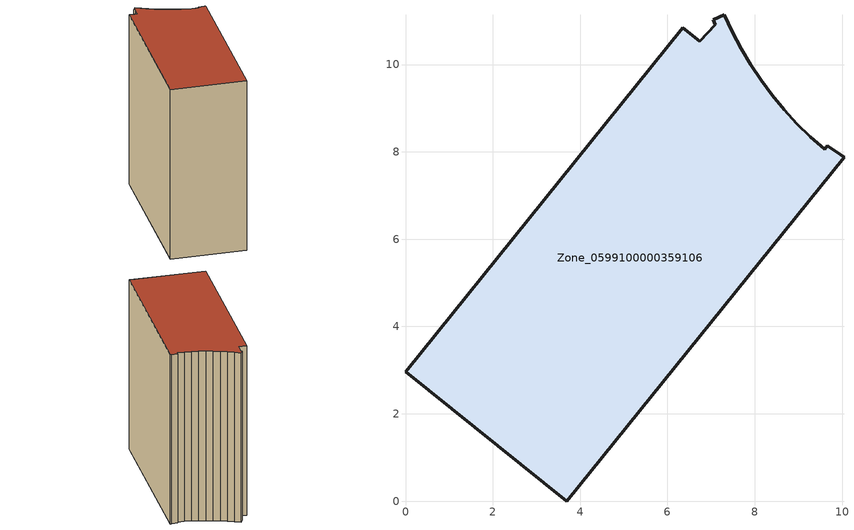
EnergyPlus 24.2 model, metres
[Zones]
Zone_0599100000359106
 floor ground (C_G): 6.74,10.53 7.09,10.92 7.05,11.03 7.31,11.14 7.49,10.75 7.69,10.37 7.91,10 8.14,9.64 8.4,9.29 8.68,8.96 8.97,8.65 9.28,8.34 9.6,8.06 9.66,8.14 9.97,7.93 10.04,7.87 3.69,0 0,2.96 6.36,10.85 z3.57
 wall outside (C_F): 3.69,0 10.04,7.87 9.97,7.93 9.66,8.14 9.6,8.06 9.28,8.34 8.97,8.65 8.68,8.96 8.4,9.29 8.14,9.64 7.91,10 7.69,10.37 7.49,10.75 7.31,11.14 7.05,11.03 7.09,10.92 6.74,10.53 6.36,10.85 0,2.96 3.69,0 z3.57:14.94
 roof outside (C_R): 6.36,10.85 0,2.96 3.69,0 10.04,7.87 9.97,7.93 9.66,8.14 9.6,8.06 9.28,8.34 8.97,8.65 8.68,8.96 8.4,9.29 8.14,9.64 7.91,10 7.69,10.37 7.49,10.75 7.31,11.14 7.05,11.03 7.09,10.92 6.74,10.53 z14.94
[BUILDING]
Pand.0599100000359106: North Axis=0; Terrain=City; Loads Convergence Tolerance Value=0.04; Temperature Convergence Tolerance Value=0.4; Solar Distribution=FullExterior; Maximum Number of Warmup Days=25; Minimum Number of Warmup Days=1
[Site:Location]
Rotterdam.The.Hague.AP_ZH_NLD Design_Conditions: Latitude=51.96; Longitude=4.45; Time Zone=1; Elevation=-4.5
[SITE:GROUNDTEMPERATURE:BUILDINGSURFACE]
18, 18, 18, 18, 18, 18, 18, 18, 18, 18, 18, 18
[MATERIAL] Thermal Absorptance=0.9; Solar Absorptance=0.7; Visible Absorptance=0.7
Name | Roughness | Thickness | Conductivity | Density | Specific Heat
G.TI.1992-2005 | MediumSmooth | 0.15 | 0.06 | 540 | 1210
F.TI.1992-2005 | Rough | 0.3 | 0.12 | 1920 | 840
R.TI.1992-2005 | MediumRough | 0.2 | 0.08 | 1500 | 1000
[CONSTRUCTION]
C_G: G.TI.1992-2005
C_F: F.TI.1992-2005
C_R: R.TI.1992-2005
[ZONE]
Zone_0599100000359106: Type=1; Multiplier=1; Ceiling Height=Autocalculate; Volume=Autocalculate; Floor Area=autocalculate; Part of Total Floor Area=Yes
[ZONEINFILTRATION:DESIGNFLOWRATE]
Infil_Zone_0599100000359106: Zone or ZoneList or Space or SpaceList=Zone_0599100000359106; Schedule=AlwaysOn; Design Flow Rate Calculation Method=Flow/Area; Flow Rate per Floor Area=0.0015; Constant Term Coefficient=1; Temperature Term Coefficient=0; Velocity Term Coefficient=0; Velocity Squared Term Coefficient=0
[HVACTEMPLATE:ZONE:IDEALLOADSAIRSYSTEM]
Zone_0599100000359106: Maximum Heating Supply Air Temperature=50; Minimum Cooling Supply Air Temperature=13; Maximum Heating Supply Air Humidity Ratio=0.0156; Minimum Cooling Supply Air Humidity Ratio=0.0077; Heating Limit=NoLimit; Cooling Limit=NoLimit; Dehumidification Control Type=ConstantSensibleHeatRatio; Cooling Sensible Heat Ratio=0.7; Dehumidification Setpoint=60; Humidification Control Type=None; Humidification Setpoint=30; Outdoor Air Method=None; Outdoor Air Flow Rate per Person=0.00944; Outdoor Air Flow Rate per Zone Floor Area=0; Outdoor Air Flow Rate per Zone=0; Demand Controlled Ventilation Type=None; Outdoor Air Economizer Type=NoEconomizer; Heat Recovery Type=None; Sensible Heat Recovery Effectiveness=0.7; Latent Heat Recovery Effectiveness=0.65
[ZONECONTROL:THERMOSTAT]
ThermostatControl_Zone_0599100000359106: Zone or ZoneList=Zone_0599100000359106; Control Type Schedule=DualSetpointControlType; Control 1=Thermostat_Zone_0599100000359106; Temperature Difference Between Cutout And Setpoint=0
[THERMOSTATSETPOINT:DUALSETPOINT]
Thermostat_Zone_0599100000359106: Heating Setpoint Temperature Schedule=HeatingSetpoint_Zone_0599100000359106; Cooling Setpoint Temperature Schedule=CoolingSetpoint_Zone_0599100000359106
[SCHEDULE:COMPACT]
HeatingSetpoint_Zone_0599100000359106: Through: 12/31, For: AllDays, Until: 24:00, 21
CoolingSetpoint_Zone_0599100000359106: Through: 12/31, For: AllDays, Until: 24:00, 24
DualSetpointControlType: Through: 12/31, For: AllDays, Until: 24:00, 4
AlwaysOn: Through: 12/31, For: AllDays, Until: 24:00, 1
